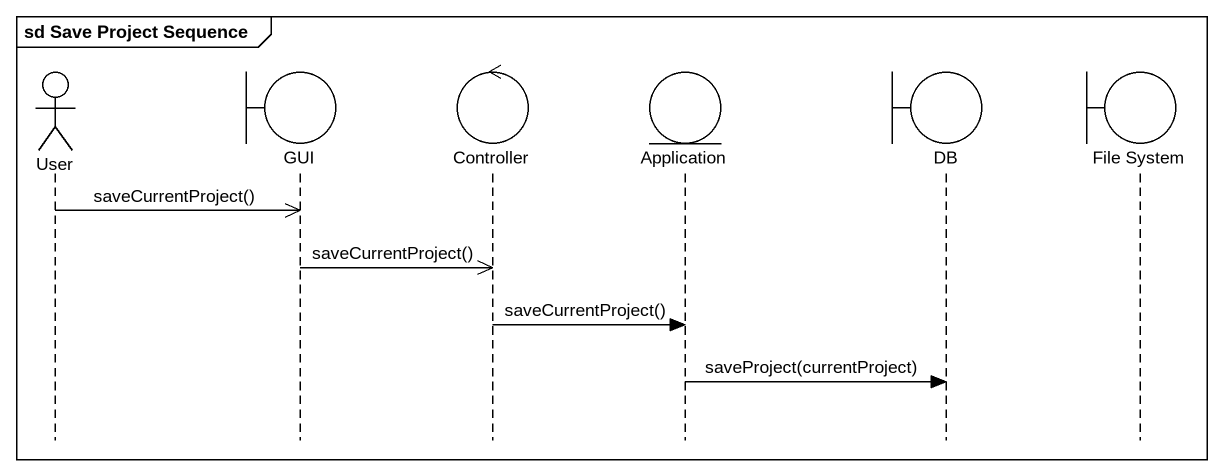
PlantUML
@startuml
mainframe sd Save Project Sequence
hide footbox
actor User
boundary GUI
control Controller
entity Application
boundary DB
boundary "File System" as File_System

User ->> GUI : saveCurrentProject()
GUI ->> Controller : saveCurrentProject()
Controller -> Application : saveCurrentProject()
Application -> DB : saveProject(currentProject)
@enduml
